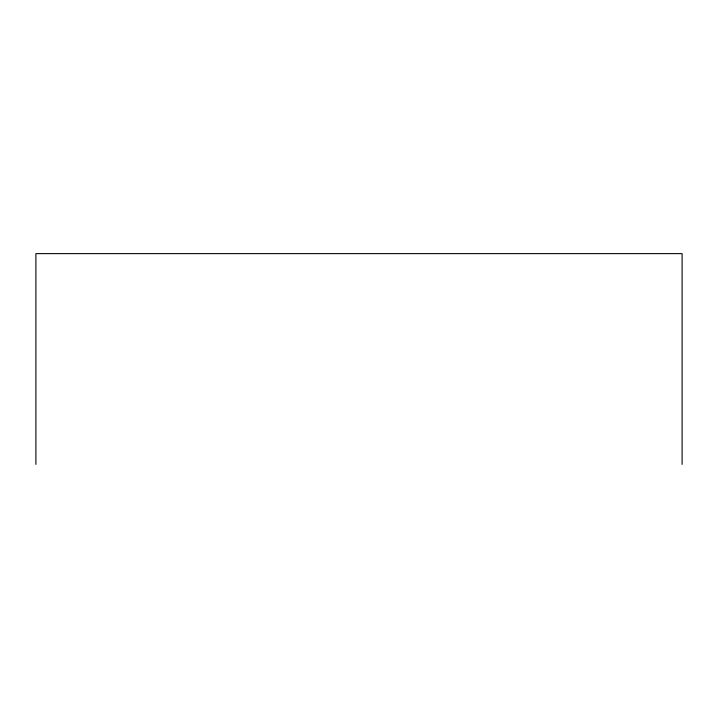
<?xml version="1.0" encoding="UTF-8"?>
<svg xmlns="http://www.w3.org/2000/svg" width="718" height="718" viewBox="0 0 718 718"><rect width="100%" height="100%" fill="white"/><g stroke="black" fill="none" stroke-linecap="round" stroke-linejoin="round"><path stroke-width="1.08" d="M682.1 464.375L682.1 253.625L35.9 253.625L35.9 464.375"/></g></svg>
